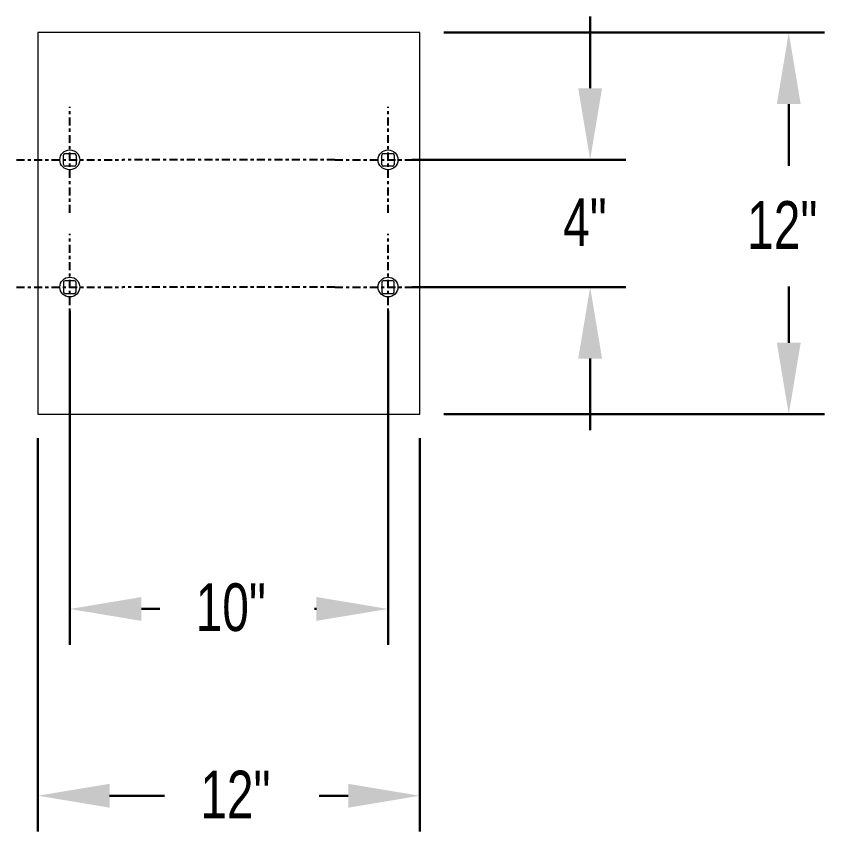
# Model space of a CAD drawing. Header units: inches. Extents: x 26 to 204, y -167 to -88.
# Drawn here: x 177.37 to 203.57, y -167.42 to -141.75 of the extents above; entities that cross this region are included whole.
import ezdxf

# ---------------------------------------------------------------- set-up
doc = ezdxf.new("R2010")
doc.units = ezdxf.units.IN
doc.header["$MEASUREMENT"] = 0
doc.linetypes.add('CENTER', pattern=[0.4, 0.25, -0.05, 0.05, -0.05])
doc.layers.add('DIM', color=179, linetype='Continuous', lineweight=30)
doc.layers.add('SLD-0', color=179, linetype='Continuous')
doc.styles.add('SLDTEXTSTYLE0', font='TXT', dxfattribs={"width": 0.821468})
doc.styles.add('SLDTEXTSTYLE7', font='TXT', dxfattribs={"width": 0.75})
doc.dimstyles.new('SLDDIMSTYLE0', dxfattribs={"dimtxt": 1.5, "dimasz": 0.13, "dimexe": 0, "dimexo": 0.0625, "dimgap": 0.375, "dimtad": 0, "dimtih": 1, "dimtoh": 1, "dimdec": 0, "dimrnd": 1e-09, "dimzin": 12, "dimdsep": 46, "dimtxsty": 'SLDTEXTSTYLE0', "dimblk1": 'NONE', "dimblk2": 'NONE', "dimsah": 1, "dimcen": 0.09, "dimadec": 0, "dimazin": 3, "dimtfac": 1, "dimtdec": 3, "dimtofl": 0, "dimtmove": 0, "dimatfit": 3, "dimldrblk": 'NONE', "dimfxl": 0, "dimfrac": 2, "dimtolj": 1, "dimtzin": 12, "dimarcsym": 0})

# ---------------------------------------------------------------- blocks, each defined once
blk = doc.blocks.new('_D_11')
at = {"layer": 'DIM'}
for p, q in [((195.392, -143.997), (195.392, -141.747)), ((189.79, -146.247), (196.517, -146.247)), ((189.79, -150.247), (196.517, -150.247)), ((195.392, -152.497), (195.392, -154.747))]:
    blk.add_line(p, q, dxfattribs=at)
for points in [[(195.017, -143.997), (195.767, -143.997), (195.392, -146.247)], [(195.017, -152.497), (195.767, -152.497), (195.392, -150.247)]]:
    blk.add_solid(points, dxfattribs=at)
at = {"layer": 'DIM', "insert": (194.542, -147.461), "char_height": 1.5, "attachment_point": 1, "style": 'SLDTEXTSTYLE7'}
blk.add_mtext('4"', dxfattribs=at)
blk = doc.blocks.new('_NONE')
blk = doc.blocks.new('_D_12')
at = {"layer": 'DIM'}
for p, q in [((190.79, -142.247), (202.758, -142.247)), ((201.633, -144.497), (201.633, -146.439)), ((201.633, -151.997), (201.633, -150.226)), ((190.79, -154.247), (202.758, -154.247))]:
    blk.add_line(p, q, dxfattribs=at)
for points in [[(201.258, -144.497), (202.008, -144.497), (201.633, -142.247)], [(201.258, -151.997), (202.008, -151.997), (201.633, -154.247)]]:
    blk.add_solid(points, dxfattribs=at)
at = {"layer": 'DIM', "insert": (200.326, -147.546), "char_height": 1.5, "attachment_point": 1, "style": 'SLDTEXTSTYLE7'}
blk.add_mtext('12"', dxfattribs=at)
blk = doc.blocks.new('_D_13')
at = {"layer": 'DIM'}
for p, q in [((179.04, -150.997), (179.04, -161.49)), ((189.04, -150.997), (189.04, -161.49)), ((181.29, -160.365), (181.87, -160.365)), ((186.79, -160.365), (186.734, -160.365))]:
    blk.add_line(p, q, dxfattribs=at)
for points in [[(181.29, -159.99), (181.29, -160.74), (179.04, -160.365)], [(186.79, -159.99), (186.79, -160.74), (189.04, -160.365)]]:
    blk.add_solid(points, dxfattribs=at)
at = {"layer": 'DIM', "insert": (182.995, -159.559), "char_height": 1.5, "attachment_point": 1, "style": 'SLDTEXTSTYLE7'}
blk.add_mtext('10"', dxfattribs=at)
blk = doc.blocks.new('_D_14')
at = {"layer": 'DIM'}
for p, q in [((178.04, -154.997), (178.04, -167.361)), ((190.04, -154.997), (190.04, -167.361)), ((180.29, -166.236), (182.015, -166.236)), ((187.79, -166.236), (186.879, -166.236))]:
    blk.add_line(p, q, dxfattribs=at)
for points in [[(180.29, -165.861), (180.29, -166.611), (178.04, -166.236)], [(187.79, -165.861), (187.79, -166.611), (190.04, -166.236)]]:
    blk.add_solid(points, dxfattribs=at)
at = {"layer": 'DIM', "insert": (183.14, -165.449), "char_height": 1.5, "attachment_point": 1, "style": 'SLDTEXTSTYLE7'}
blk.add_mtext('12"', dxfattribs=at)

msp = doc.modelspace()

# ---------------------------------------------------------------- linework, layer by layer
at = {"layer": 'SLD-0', "color": 179, "linetype": 'Continuous', "lineweight": 15}
for p, q in [((190.04, -142.247), (178.04, -142.247)), ((178.04, -142.247), (178.04, -154.247)), ((190.04, -154.247), (190.04, -142.247)), ((178.842, -146.397), (178.842, -146.098)), ((178.89, -146.05), (179.189, -146.05)), ((179.237, -146.098), (179.237, -146.397)), ((188.842, -146.397), (188.842, -146.098)), ((188.89, -146.05), (189.189, -146.05)), ((189.237, -146.098), (189.237, -146.397)), ((179.189, -146.445), (178.89, -146.445)), ((189.189, -146.445), (188.89, -146.445)), ((178.842, -150.098), (178.842, -150.397)), ((179.189, -150.05), (178.89, -150.05)), ((179.237, -150.397), (179.237, -150.098)), ((188.842, -150.098), (188.842, -150.397)), ((189.189, -150.05), (188.89, -150.05)), ((189.237, -150.397), (189.237, -150.098)), ((178.89, -150.445), (179.189, -150.445)), ((188.89, -150.445), (189.189, -150.445)), ((178.04, -154.247), (190.04, -154.247))]:
    msp.add_line(p, q, dxfattribs=at)
at = {"layer": 'SLD-0', "linetype": 'CENTER'}
for p, q in [((179.04, -147.917), (179.04, -144.578)), ((189.04, -147.917), (189.04, -144.578)), ((177.37, -146.247), (180.709, -146.247)), ((187.37, -146.247), (180.709, -146.247)), ((187.37, -146.247), (190.709, -146.247)), ((179.04, -151.917), (179.04, -148.578)), ((189.04, -151.917), (189.04, -148.578)), ((177.37, -150.247), (180.709, -150.247)), ((187.37, -150.247), (180.709, -150.247)), ((187.37, -150.247), (190.709, -150.247))]:
    msp.add_line(p, q, dxfattribs=at)
at = {"layer": 'SLD-0', "color": 179, "linetype": 'Continuous', "lineweight": 15}
for centre in [(179.04, -146.247), (189.04, -146.247), (179.04, -150.247), (189.04, -150.247)]:
    msp.add_circle(centre, 0.312, dxfattribs=at)
for centre, start, end in [((178.89, -146.098), 90, 180), ((179.189, -146.098), 0, 90), ((188.89, -146.098), 90, 180), ((189.189, -146.098), 0, 90), ((178.89, -146.397), 180, 270), ((179.189, -146.397), 270, 0), ((188.89, -146.397), 180, 270), ((189.189, -146.397), 270, 0), ((178.89, -150.098), 90, 180), ((179.189, -150.098), 0, 90), ((188.89, -150.098), 90, 180), ((189.189, -150.098), 0, 90), ((178.89, -150.397), 180, 270), ((179.189, -150.397), 270, 0), ((188.89, -150.397), 180, 270), ((189.189, -150.397), 270, 0)]:
    msp.add_arc(centre, 0.048, start, end, dxfattribs=at)

# ---------------------------------------------------------------- dimensions: what is measured, and where the dimension line sits
at = {"layer": 'DIM'}
for base, p1, p2, picture, middle in [((195.392, -150.247), (189.04, -146.247), (189.04, -150.247), '_D_11', (195.392, -148.247)), ((201.633, -154.247), (190.04, -142.247), (190.04, -154.247), '_D_12', (201.633, -148.332))]:
    dim = msp.add_linear_dim(base=base, p1=p1, p2=p2, angle=90, text='<>""', dimstyle='SLDDIMSTYLE0', dxfattribs=at)
    dim.commit()
    dim.dimension.update_dxf_attribs({"geometry": picture, "text_midpoint": middle, "dimtype": 160})
for base, p1, p2, picture, middle in [((189.04, -160.365), (179.04, -150.247), (189.04, -150.247), '_D_13', (184.302, -160.365)), ((178.04, -166.236), (190.04, -154.247), (178.04, -154.247), '_D_14', (184.447, -166.236))]:
    dim = msp.add_linear_dim(base=base, p1=p1, p2=p2, text='<>""', dimstyle='SLDDIMSTYLE0', dxfattribs=at)
    dim.commit()
    dim.dimension.update_dxf_attribs({"geometry": picture, "text_midpoint": middle, "dimtype": 160})

doc.saveas('drawing.dxf')
